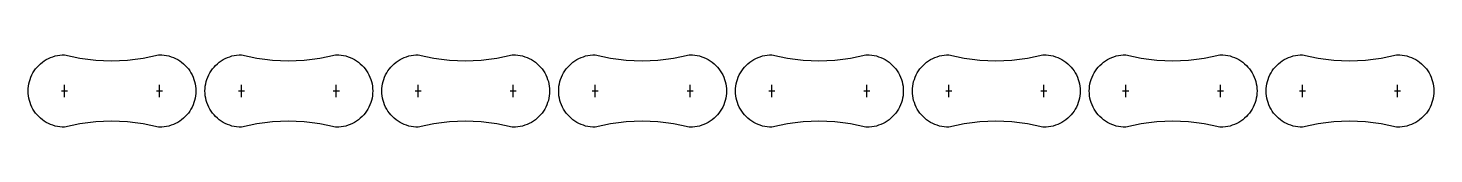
# Model space of a CAD drawing. Header units: metres. Extents: x 0 to 464, y 0 to 24.
import ezdxf

# ---------------------------------------------------------------- set-up
doc = ezdxf.new("R2010")
doc.units = ezdxf.units.M

msp = doc.modelspace()

# ---------------------------------------------------------------- linework, layer by layer
at = {"layer": 'Group#1'}
for p, q in [((12.5, 12.5), (12.5, 14.5)), ((43.8, 12.5), (43.8, 14.5)), ((11.5, 12.5), (12.5, 12.5)), ((12.5, 12.5), (13.5, 12.5)), ((12.5, 10.5), (12.5, 12.5)), ((42.8, 12.5), (43.8, 12.5)), ((43.8, 10.5), (43.8, 12.5)), ((43.8, 12.5), (44.8, 12.5))]:
    msp.add_line(p, q, dxfattribs=at)
msp.add_polyline3d([(44.58, 0.53, 0), (43.5, 0.5, 0), (40.96, 1.11, 0), (38.4, 1.61, 0), (35.81, 2, 0), (33.22, 2.28, 0), (30.61, 2.44, 0), (28, 2.5, 0), (25.39, 2.44, 0), (22.78, 2.28, 0), (20.19, 2, 0), (17.6, 1.61, 0), (15.04, 1.11, 0), (12.5, 0.5, 0), (11.72, 0.53, 0), (10.93, 0.6, 0), (10.16, 0.73, 0), (9.39, 0.91, 0), (8.64, 1.14, 0), (7.91, 1.41, 0), (7.19, 1.74, 0), (6.5, 2.11, 0), (5.83, 2.52, 0), (5.19, 2.98, 0), (4.59, 3.48, 0), (4.01, 4.01, 0), (3.48, 4.59, 0), (2.98, 5.19, 0), (2.52, 5.83, 0), (2.11, 6.5, 0), (1.74, 7.19, 0), (1.41, 7.91, 0), (1.14, 8.64, 0), (0.91, 9.39, 0), (0.73, 10.16, 0), (0.6, 10.93, 0), (0.53, 11.72, 0), (0.5, 12.5, 0), (0.53, 13.28, 0), (0.6, 14.07, 0), (0.73, 14.84, 0), (0.91, 15.61, 0), (1.14, 16.36, 0), (1.41, 17.09, 0), (1.74, 17.81, 0), (2.11, 18.5, 0), (2.52, 19.17, 0), (2.98, 19.81, 0), (3.48, 20.41, 0), (4.01, 20.99, 0), (4.59, 21.52, 0), (5.19, 22.02, 0), (5.83, 22.48, 0), (6.5, 22.89, 0), (7.19, 23.26, 0), (7.91, 23.59, 0), (8.64, 23.86, 0), (9.39, 24.09, 0), (10.16, 24.27, 0), (10.93, 24.4, 0), (11.72, 24.47, 0), (12.5, 24.5, 0), (15.04, 23.89, 0), (17.6, 23.39, 0), (20.19, 23, 0), (22.78, 22.72, 0), (25.39, 22.56, 0), (28, 22.5, 0), (30.61, 22.56, 0), (33.22, 22.72, 0), (35.81, 23, 0), (38.4, 23.39, 0), (40.96, 23.89, 0), (43.5, 24.5, 0), (43.8, 24.5, 0), (44.58, 24.47, 0), (45.37, 24.4, 0), (46.14, 24.27, 0), (46.91, 24.09, 0), (47.66, 23.86, 0), (48.39, 23.59, 0), (49.11, 23.26, 0), (49.8, 22.89, 0), (50.47, 22.48, 0), (51.11, 22.02, 0), (51.71, 21.52, 0), (52.29, 20.99, 0), (52.82, 20.41, 0), (53.32, 19.81, 0), (53.78, 19.17, 0), (54.19, 18.5, 0), (54.56, 17.81, 0), (54.89, 17.09, 0), (55.16, 16.36, 0), (55.39, 15.61, 0), (55.57, 14.84, 0), (55.7, 14.07, 0), (55.77, 13.28, 0), (55.8, 12.5, 0), (55.77, 11.72, 0), (55.7, 10.93, 0), (55.57, 10.16, 0), (55.39, 9.39, 0), (55.16, 8.64, 0), (54.89, 7.91, 0), (54.56, 7.19, 0), (54.19, 6.5, 0), (53.78, 5.83, 0), (53.32, 5.19, 0), (52.82, 4.59, 0), (52.29, 4.01, 0), (51.71, 3.48, 0), (51.11, 2.98, 0), (50.47, 2.52, 0), (49.8, 2.11, 0), (49.11, 1.74, 0), (48.39, 1.41, 0), (47.66, 1.14, 0), (46.91, 0.91, 0), (46.14, 0.73, 0), (45.37, 0.6, 0), (44.58, 0.53, 0)], dxfattribs=at)
at = {"layer": 'Group#2'}
for p, q in [((70.8, 12.5), (70.8, 14.5)), ((102.1, 12.5), (102.1, 14.5)), ((129.1, 12.5), (129.1, 14.5)), ((160.4, 12.5), (160.4, 14.5)), ((187.4, 12.5), (187.4, 14.5)), ((218.7, 12.5), (218.7, 14.5)), ((245.7, 12.5), (245.7, 14.5)), ((277, 12.5), (277, 14.5)), ((304, 12.5), (304, 14.5)), ((335.3, 12.5), (335.3, 14.5)), ((362.3, 12.5), (362.3, 14.5)), ((393.6, 12.5), (393.6, 14.5)), ((420.6, 12.5), (420.6, 14.5)), ((451.9, 12.5), (451.9, 14.5)), ((69.8, 12.5), (70.8, 12.5)), ((70.8, 12.5), (71.8, 12.5)), ((70.8, 10.5), (70.8, 12.5)), ((101.1, 12.5), (102.1, 12.5)), ((102.1, 10.5), (102.1, 12.5)), ((102.1, 12.5), (103.1, 12.5)), ((128.1, 12.5), (129.1, 12.5)), ((129.1, 12.5), (130.1, 12.5)), ((129.1, 10.5), (129.1, 12.5)), ((159.4, 12.5), (160.4, 12.5)), ((160.4, 10.5), (160.4, 12.5)), ((160.4, 12.5), (161.4, 12.5)), ((186.4, 12.5), (187.4, 12.5)), ((187.4, 12.5), (188.4, 12.5)), ((187.4, 10.5), (187.4, 12.5)), ((217.7, 12.5), (218.7, 12.5)), ((218.7, 10.5), (218.7, 12.5)), ((218.7, 12.5), (219.7, 12.5)), ((244.7, 12.5), (245.7, 12.5)), ((245.7, 12.5), (246.7, 12.5)), ((245.7, 10.5), (245.7, 12.5)), ((276, 12.5), (277, 12.5)), ((277, 10.5), (277, 12.5)), ((277, 12.5), (278, 12.5)), ((303, 12.5), (304, 12.5)), ((304, 12.5), (305, 12.5)), ((304, 10.5), (304, 12.5)), ((334.3, 12.5), (335.3, 12.5)), ((335.3, 10.5), (335.3, 12.5)), ((335.3, 12.5), (336.3, 12.5)), ((361.3, 12.5), (362.3, 12.5)), ((362.3, 12.5), (363.3, 12.5)), ((362.3, 10.5), (362.3, 12.5)), ((392.6, 12.5), (393.6, 12.5)), ((393.6, 10.5), (393.6, 12.5)), ((393.6, 12.5), (394.6, 12.5)), ((419.6, 12.5), (420.6, 12.5)), ((420.6, 12.5), (421.6, 12.5)), ((420.6, 10.5), (420.6, 12.5)), ((450.9, 12.5), (451.9, 12.5)), ((451.9, 10.5), (451.9, 12.5)), ((451.9, 12.5), (452.9, 12.5))]:
    msp.add_line(p, q, dxfattribs=at)
for points in [[(102.88, 0.53, 0), (101.8, 0.5, 0), (99.26, 1.11, 0), (96.7, 1.61, 0), (94.11, 2, 0), (91.52, 2.28, 0), (88.91, 2.44, 0), (86.3, 2.5, 0), (83.69, 2.44, 0), (81.08, 2.28, 0), (78.49, 2, 0), (75.9, 1.61, 0), (73.34, 1.11, 0), (70.8, 0.5, 0), (70.02, 0.53, 0), (69.23, 0.6, 0), (68.46, 0.73, 0), (67.69, 0.91, 0), (66.94, 1.14, 0), (66.21, 1.41, 0), (65.49, 1.74, 0), (64.8, 2.11, 0), (64.13, 2.52, 0), (63.49, 2.98, 0), (62.89, 3.48, 0), (62.31, 4.01, 0), (61.78, 4.59, 0), (61.28, 5.19, 0), (60.82, 5.83, 0), (60.41, 6.5, 0), (60.04, 7.19, 0), (59.71, 7.91, 0), (59.44, 8.64, 0), (59.21, 9.39, 0), (59.03, 10.16, 0), (58.9, 10.93, 0), (58.83, 11.72, 0), (58.8, 12.5, 0), (58.83, 13.28, 0), (58.9, 14.07, 0), (59.03, 14.84, 0), (59.21, 15.61, 0), (59.44, 16.36, 0), (59.71, 17.09, 0), (60.04, 17.81, 0), (60.41, 18.5, 0), (60.82, 19.17, 0), (61.28, 19.81, 0), (61.78, 20.41, 0), (62.31, 20.99, 0), (62.89, 21.52, 0), (63.49, 22.02, 0), (64.13, 22.48, 0), (64.8, 22.89, 0), (65.49, 23.26, 0), (66.21, 23.59, 0), (66.94, 23.86, 0), (67.69, 24.09, 0), (68.46, 24.27, 0), (69.23, 24.4, 0), (70.02, 24.47, 0), (70.8, 24.5, 0), (73.34, 23.89, 0), (75.9, 23.39, 0), (78.49, 23, 0), (81.08, 22.72, 0), (83.69, 22.56, 0), (86.3, 22.5, 0), (88.91, 22.56, 0), (91.52, 22.72, 0), (94.11, 23, 0), (96.7, 23.39, 0), (99.26, 23.89, 0), (101.8, 24.5, 0), (102.1, 24.5, 0), (102.88, 24.47, 0), (103.67, 24.4, 0), (104.44, 24.27, 0), (105.21, 24.09, 0), (105.96, 23.86, 0), (106.69, 23.59, 0), (107.41, 23.26, 0), (108.1, 22.89, 0), (108.77, 22.48, 0), (109.41, 22.02, 0), (110.01, 21.52, 0), (110.59, 20.99, 0), (111.12, 20.41, 0), (111.62, 19.81, 0), (112.08, 19.17, 0), (112.49, 18.5, 0), (112.86, 17.81, 0), (113.19, 17.09, 0), (113.46, 16.36, 0), (113.69, 15.61, 0), (113.87, 14.84, 0), (114, 14.07, 0), (114.07, 13.28, 0), (114.1, 12.5, 0), (114.07, 11.72, 0), (114, 10.93, 0), (113.87, 10.16, 0), (113.69, 9.39, 0), (113.46, 8.64, 0), (113.19, 7.91, 0), (112.86, 7.19, 0), (112.49, 6.5, 0), (112.08, 5.83, 0), (111.62, 5.19, 0), (111.12, 4.59, 0), (110.59, 4.01, 0), (110.01, 3.48, 0), (109.41, 2.98, 0), (108.77, 2.52, 0), (108.1, 2.11, 0), (107.41, 1.74, 0), (106.69, 1.41, 0), (105.96, 1.14, 0), (105.21, 0.91, 0), (104.44, 0.73, 0), (103.67, 0.6, 0), (102.88, 0.53, 0)], [(161.18, 0.53, 0), (160.1, 0.5, 0), (157.56, 1.11, 0), (155, 1.61, 0), (152.41, 2, 0), (149.82, 2.28, 0), (147.21, 2.44, 0), (144.6, 2.5, 0), (141.99, 2.44, 0), (139.38, 2.28, 0), (136.79, 2, 0), (134.2, 1.61, 0), (131.64, 1.11, 0), (129.1, 0.5, 0), (128.32, 0.53, 0), (127.53, 0.6, 0), (126.76, 0.73, 0), (125.99, 0.91, 0), (125.24, 1.14, 0), (124.51, 1.41, 0), (123.79, 1.74, 0), (123.1, 2.11, 0), (122.43, 2.52, 0), (121.79, 2.98, 0), (121.19, 3.48, 0), (120.61, 4.01, 0), (120.08, 4.59, 0), (119.58, 5.19, 0), (119.12, 5.83, 0), (118.71, 6.5, 0), (118.34, 7.19, 0), (118.01, 7.91, 0), (117.74, 8.64, 0), (117.51, 9.39, 0), (117.33, 10.16, 0), (117.2, 10.93, 0), (117.13, 11.72, 0), (117.1, 12.5, 0), (117.13, 13.28, 0), (117.2, 14.07, 0), (117.33, 14.84, 0), (117.51, 15.61, 0), (117.74, 16.36, 0), (118.01, 17.09, 0), (118.34, 17.81, 0), (118.71, 18.5, 0), (119.12, 19.17, 0), (119.58, 19.81, 0), (120.08, 20.41, 0), (120.61, 20.99, 0), (121.19, 21.52, 0), (121.79, 22.02, 0), (122.43, 22.48, 0), (123.1, 22.89, 0), (123.79, 23.26, 0), (124.51, 23.59, 0), (125.24, 23.86, 0), (125.99, 24.09, 0), (126.76, 24.27, 0), (127.53, 24.4, 0), (128.32, 24.47, 0), (129.1, 24.5, 0), (131.64, 23.89, 0), (134.2, 23.39, 0), (136.79, 23, 0), (139.38, 22.72, 0), (141.99, 22.56, 0), (144.6, 22.5, 0), (147.21, 22.56, 0), (149.82, 22.72, 0), (152.41, 23, 0), (155, 23.39, 0), (157.56, 23.89, 0), (160.1, 24.5, 0), (160.4, 24.5, 0), (161.18, 24.47, 0), (161.97, 24.4, 0), (162.74, 24.27, 0), (163.51, 24.09, 0), (164.26, 23.86, 0), (164.99, 23.59, 0), (165.71, 23.26, 0), (166.4, 22.89, 0), (167.07, 22.48, 0), (167.71, 22.02, 0), (168.31, 21.52, 0), (168.89, 20.99, 0), (169.42, 20.41, 0), (169.92, 19.81, 0), (170.38, 19.17, 0), (170.79, 18.5, 0), (171.16, 17.81, 0), (171.49, 17.09, 0), (171.76, 16.36, 0), (171.99, 15.61, 0), (172.17, 14.84, 0), (172.3, 14.07, 0), (172.37, 13.28, 0), (172.4, 12.5, 0), (172.37, 11.72, 0), (172.3, 10.93, 0), (172.17, 10.16, 0), (171.99, 9.39, 0), (171.76, 8.64, 0), (171.49, 7.91, 0), (171.16, 7.19, 0), (170.79, 6.5, 0), (170.38, 5.83, 0), (169.92, 5.19, 0), (169.42, 4.59, 0), (168.89, 4.01, 0), (168.31, 3.48, 0), (167.71, 2.98, 0), (167.07, 2.52, 0), (166.4, 2.11, 0), (165.71, 1.74, 0), (164.99, 1.41, 0), (164.26, 1.14, 0), (163.51, 0.91, 0), (162.74, 0.73, 0), (161.97, 0.6, 0), (161.18, 0.53, 0)], [(219.48, 0.53, 0), (218.4, 0.5, 0), (215.86, 1.11, 0), (213.3, 1.61, 0), (210.71, 2, 0), (208.12, 2.28, 0), (205.51, 2.44, 0), (202.9, 2.5, 0), (200.29, 2.44, 0), (197.68, 2.28, 0), (195.09, 2, 0), (192.5, 1.61, 0), (189.94, 1.11, 0), (187.4, 0.5, 0), (186.62, 0.53, 0), (185.83, 0.6, 0), (185.06, 0.73, 0), (184.29, 0.91, 0), (183.54, 1.14, 0), (182.81, 1.41, 0), (182.09, 1.74, 0), (181.4, 2.11, 0), (180.73, 2.52, 0), (180.09, 2.98, 0), (179.49, 3.48, 0), (178.91, 4.01, 0), (178.38, 4.59, 0), (177.88, 5.19, 0), (177.42, 5.83, 0), (177.01, 6.5, 0), (176.64, 7.19, 0), (176.31, 7.91, 0), (176.04, 8.64, 0), (175.81, 9.39, 0), (175.63, 10.16, 0), (175.5, 10.93, 0), (175.43, 11.72, 0), (175.4, 12.5, 0), (175.43, 13.28, 0), (175.5, 14.07, 0), (175.63, 14.84, 0), (175.81, 15.61, 0), (176.04, 16.36, 0), (176.31, 17.09, 0), (176.64, 17.81, 0), (177.01, 18.5, 0), (177.42, 19.17, 0), (177.88, 19.81, 0), (178.38, 20.41, 0), (178.91, 20.99, 0), (179.49, 21.52, 0), (180.09, 22.02, 0), (180.73, 22.48, 0), (181.4, 22.89, 0), (182.09, 23.26, 0), (182.81, 23.59, 0), (183.54, 23.86, 0), (184.29, 24.09, 0), (185.06, 24.27, 0), (185.83, 24.4, 0), (186.62, 24.47, 0), (187.4, 24.5, 0), (189.94, 23.89, 0), (192.5, 23.39, 0), (195.09, 23, 0), (197.68, 22.72, 0), (200.29, 22.56, 0), (202.9, 22.5, 0), (205.51, 22.56, 0), (208.12, 22.72, 0), (210.71, 23, 0), (213.3, 23.39, 0), (215.86, 23.89, 0), (218.4, 24.5, 0), (218.7, 24.5, 0), (219.48, 24.47, 0), (220.27, 24.4, 0), (221.04, 24.27, 0), (221.81, 24.09, 0), (222.56, 23.86, 0), (223.29, 23.59, 0), (224.01, 23.26, 0), (224.7, 22.89, 0), (225.37, 22.48, 0), (226.01, 22.02, 0), (226.61, 21.52, 0), (227.19, 20.99, 0), (227.72, 20.41, 0), (228.22, 19.81, 0), (228.68, 19.17, 0), (229.09, 18.5, 0), (229.46, 17.81, 0), (229.79, 17.09, 0), (230.06, 16.36, 0), (230.29, 15.61, 0), (230.47, 14.84, 0), (230.6, 14.07, 0), (230.67, 13.28, 0), (230.7, 12.5, 0), (230.67, 11.72, 0), (230.6, 10.93, 0), (230.47, 10.16, 0), (230.29, 9.39, 0), (230.06, 8.64, 0), (229.79, 7.91, 0), (229.46, 7.19, 0), (229.09, 6.5, 0), (228.68, 5.83, 0), (228.22, 5.19, 0), (227.72, 4.59, 0), (227.19, 4.01, 0), (226.61, 3.48, 0), (226.01, 2.98, 0), (225.37, 2.52, 0), (224.7, 2.11, 0), (224.01, 1.74, 0), (223.29, 1.41, 0), (222.56, 1.14, 0), (221.81, 0.91, 0), (221.04, 0.73, 0), (220.27, 0.6, 0), (219.48, 0.53, 0)], [(277.78, 0.53, 0), (276.7, 0.5, 0), (274.16, 1.11, 0), (271.6, 1.61, 0), (269.01, 2, 0), (266.42, 2.28, 0), (263.81, 2.44, 0), (261.2, 2.5, 0), (258.59, 2.44, 0), (255.98, 2.28, 0), (253.39, 2, 0), (250.8, 1.61, 0), (248.24, 1.11, 0), (245.7, 0.5, 0), (244.92, 0.53, 0), (244.13, 0.6, 0), (243.36, 0.73, 0), (242.59, 0.91, 0), (241.84, 1.14, 0), (241.11, 1.41, 0), (240.39, 1.74, 0), (239.7, 2.11, 0), (239.03, 2.52, 0), (238.39, 2.98, 0), (237.79, 3.48, 0), (237.21, 4.01, 0), (236.68, 4.59, 0), (236.18, 5.19, 0), (235.72, 5.83, 0), (235.31, 6.5, 0), (234.94, 7.19, 0), (234.61, 7.91, 0), (234.34, 8.64, 0), (234.11, 9.39, 0), (233.93, 10.16, 0), (233.8, 10.93, 0), (233.73, 11.72, 0), (233.7, 12.5, 0), (233.73, 13.28, 0), (233.8, 14.07, 0), (233.93, 14.84, 0), (234.11, 15.61, 0), (234.34, 16.36, 0), (234.61, 17.09, 0), (234.94, 17.81, 0), (235.31, 18.5, 0), (235.72, 19.17, 0), (236.18, 19.81, 0), (236.68, 20.41, 0), (237.21, 20.99, 0), (237.79, 21.52, 0), (238.39, 22.02, 0), (239.03, 22.48, 0), (239.7, 22.89, 0), (240.39, 23.26, 0), (241.11, 23.59, 0), (241.84, 23.86, 0), (242.59, 24.09, 0), (243.36, 24.27, 0), (244.13, 24.4, 0), (244.92, 24.47, 0), (245.7, 24.5, 0), (248.24, 23.89, 0), (250.8, 23.39, 0), (253.39, 23, 0), (255.98, 22.72, 0), (258.59, 22.56, 0), (261.2, 22.5, 0), (263.81, 22.56, 0), (266.42, 22.72, 0), (269.01, 23, 0), (271.6, 23.39, 0), (274.16, 23.89, 0), (276.7, 24.5, 0), (277, 24.5, 0), (277.78, 24.47, 0), (278.57, 24.4, 0), (279.34, 24.27, 0), (280.11, 24.09, 0), (280.86, 23.86, 0), (281.59, 23.59, 0), (282.31, 23.26, 0), (283, 22.89, 0), (283.67, 22.48, 0), (284.31, 22.02, 0), (284.91, 21.52, 0), (285.49, 20.99, 0), (286.02, 20.41, 0), (286.52, 19.81, 0), (286.98, 19.17, 0), (287.39, 18.5, 0), (287.76, 17.81, 0), (288.09, 17.09, 0), (288.36, 16.36, 0), (288.59, 15.61, 0), (288.77, 14.84, 0), (288.9, 14.07, 0), (288.97, 13.28, 0), (289, 12.5, 0), (288.97, 11.72, 0), (288.9, 10.93, 0), (288.77, 10.16, 0), (288.59, 9.39, 0), (288.36, 8.64, 0), (288.09, 7.91, 0), (287.76, 7.19, 0), (287.39, 6.5, 0), (286.98, 5.83, 0), (286.52, 5.19, 0), (286.02, 4.59, 0), (285.49, 4.01, 0), (284.91, 3.48, 0), (284.31, 2.98, 0), (283.67, 2.52, 0), (283, 2.11, 0), (282.31, 1.74, 0), (281.59, 1.41, 0), (280.86, 1.14, 0), (280.11, 0.91, 0), (279.34, 0.73, 0), (278.57, 0.6, 0), (277.78, 0.53, 0)], [(336.08, 0.53, 0), (335, 0.5, 0), (332.46, 1.11, 0), (329.9, 1.61, 0), (327.31, 2, 0), (324.72, 2.28, 0), (322.11, 2.44, 0), (319.5, 2.5, 0), (316.89, 2.44, 0), (314.28, 2.28, 0), (311.69, 2, 0), (309.1, 1.61, 0), (306.54, 1.11, 0), (304, 0.5, 0), (303.22, 0.53, 0), (302.43, 0.6, 0), (301.66, 0.73, 0), (300.89, 0.91, 0), (300.14, 1.14, 0), (299.41, 1.41, 0), (298.69, 1.74, 0), (298, 2.11, 0), (297.33, 2.52, 0), (296.69, 2.98, 0), (296.09, 3.48, 0), (295.51, 4.01, 0), (294.98, 4.59, 0), (294.48, 5.19, 0), (294.02, 5.83, 0), (293.61, 6.5, 0), (293.24, 7.19, 0), (292.91, 7.91, 0), (292.64, 8.64, 0), (292.41, 9.39, 0), (292.23, 10.16, 0), (292.1, 10.93, 0), (292.03, 11.72, 0), (292, 12.5, 0), (292.03, 13.28, 0), (292.1, 14.07, 0), (292.23, 14.84, 0), (292.41, 15.61, 0), (292.64, 16.36, 0), (292.91, 17.09, 0), (293.24, 17.81, 0), (293.61, 18.5, 0), (294.02, 19.17, 0), (294.48, 19.81, 0), (294.98, 20.41, 0), (295.51, 20.99, 0), (296.09, 21.52, 0), (296.69, 22.02, 0), (297.33, 22.48, 0), (298, 22.89, 0), (298.69, 23.26, 0), (299.41, 23.59, 0), (300.14, 23.86, 0), (300.89, 24.09, 0), (301.66, 24.27, 0), (302.43, 24.4, 0), (303.22, 24.47, 0), (304, 24.5, 0), (306.54, 23.89, 0), (309.1, 23.39, 0), (311.69, 23, 0), (314.28, 22.72, 0), (316.89, 22.56, 0), (319.5, 22.5, 0), (322.11, 22.56, 0), (324.72, 22.72, 0), (327.31, 23, 0), (329.9, 23.39, 0), (332.46, 23.89, 0), (335, 24.5, 0), (335.3, 24.5, 0), (336.08, 24.47, 0), (336.87, 24.4, 0), (337.64, 24.27, 0), (338.41, 24.09, 0), (339.16, 23.86, 0), (339.89, 23.59, 0), (340.61, 23.26, 0), (341.3, 22.89, 0), (341.97, 22.48, 0), (342.61, 22.02, 0), (343.21, 21.52, 0), (343.79, 20.99, 0), (344.32, 20.41, 0), (344.82, 19.81, 0), (345.28, 19.17, 0), (345.69, 18.5, 0), (346.06, 17.81, 0), (346.39, 17.09, 0), (346.66, 16.36, 0), (346.89, 15.61, 0), (347.07, 14.84, 0), (347.2, 14.07, 0), (347.27, 13.28, 0), (347.3, 12.5, 0), (347.27, 11.72, 0), (347.2, 10.93, 0), (347.07, 10.16, 0), (346.89, 9.39, 0), (346.66, 8.64, 0), (346.39, 7.91, 0), (346.06, 7.19, 0), (345.69, 6.5, 0), (345.28, 5.83, 0), (344.82, 5.19, 0), (344.32, 4.59, 0), (343.79, 4.01, 0), (343.21, 3.48, 0), (342.61, 2.98, 0), (341.97, 2.52, 0), (341.3, 2.11, 0), (340.61, 1.74, 0), (339.89, 1.41, 0), (339.16, 1.14, 0), (338.41, 0.91, 0), (337.64, 0.73, 0), (336.87, 0.6, 0), (336.08, 0.53, 0)], [(394.38, 0.53, 0), (393.3, 0.5, 0), (390.76, 1.11, 0), (388.2, 1.61, 0), (385.61, 2, 0), (383.02, 2.28, 0), (380.41, 2.44, 0), (377.8, 2.5, 0), (375.19, 2.44, 0), (372.58, 2.28, 0), (369.99, 2, 0), (367.4, 1.61, 0), (364.84, 1.11, 0), (362.3, 0.5, 0), (361.52, 0.53, 0), (360.73, 0.6, 0), (359.96, 0.73, 0), (359.19, 0.91, 0), (358.44, 1.14, 0), (357.71, 1.41, 0), (356.99, 1.74, 0), (356.3, 2.11, 0), (355.63, 2.52, 0), (354.99, 2.98, 0), (354.39, 3.48, 0), (353.81, 4.01, 0), (353.28, 4.59, 0), (352.78, 5.19, 0), (352.32, 5.83, 0), (351.91, 6.5, 0), (351.54, 7.19, 0), (351.21, 7.91, 0), (350.94, 8.64, 0), (350.71, 9.39, 0), (350.53, 10.16, 0), (350.4, 10.93, 0), (350.33, 11.72, 0), (350.3, 12.5, 0), (350.33, 13.28, 0), (350.4, 14.07, 0), (350.53, 14.84, 0), (350.71, 15.61, 0), (350.94, 16.36, 0), (351.21, 17.09, 0), (351.54, 17.81, 0), (351.91, 18.5, 0), (352.32, 19.17, 0), (352.78, 19.81, 0), (353.28, 20.41, 0), (353.81, 20.99, 0), (354.39, 21.52, 0), (354.99, 22.02, 0), (355.63, 22.48, 0), (356.3, 22.89, 0), (356.99, 23.26, 0), (357.71, 23.59, 0), (358.44, 23.86, 0), (359.19, 24.09, 0), (359.96, 24.27, 0), (360.73, 24.4, 0), (361.52, 24.47, 0), (362.3, 24.5, 0), (364.84, 23.89, 0), (367.4, 23.39, 0), (369.99, 23, 0), (372.58, 22.72, 0), (375.19, 22.56, 0), (377.8, 22.5, 0), (380.41, 22.56, 0), (383.02, 22.72, 0), (385.61, 23, 0), (388.2, 23.39, 0), (390.76, 23.89, 0), (393.3, 24.5, 0), (393.6, 24.5, 0), (394.38, 24.47, 0), (395.17, 24.4, 0), (395.94, 24.27, 0), (396.71, 24.09, 0), (397.46, 23.86, 0), (398.19, 23.59, 0), (398.91, 23.26, 0), (399.6, 22.89, 0), (400.27, 22.48, 0), (400.91, 22.02, 0), (401.51, 21.52, 0), (402.09, 20.99, 0), (402.62, 20.41, 0), (403.12, 19.81, 0), (403.58, 19.17, 0), (403.99, 18.5, 0), (404.36, 17.81, 0), (404.69, 17.09, 0), (404.96, 16.36, 0), (405.19, 15.61, 0), (405.37, 14.84, 0), (405.5, 14.07, 0), (405.57, 13.28, 0), (405.6, 12.5, 0), (405.57, 11.72, 0), (405.5, 10.93, 0), (405.37, 10.16, 0), (405.19, 9.39, 0), (404.96, 8.64, 0), (404.69, 7.91, 0), (404.36, 7.19, 0), (403.99, 6.5, 0), (403.58, 5.83, 0), (403.12, 5.19, 0), (402.62, 4.59, 0), (402.09, 4.01, 0), (401.51, 3.48, 0), (400.91, 2.98, 0), (400.27, 2.52, 0), (399.6, 2.11, 0), (398.91, 1.74, 0), (398.19, 1.41, 0), (397.46, 1.14, 0), (396.71, 0.91, 0), (395.94, 0.73, 0), (395.17, 0.6, 0), (394.38, 0.53, 0)], [(452.68, 0.53, 0), (451.6, 0.5, 0), (449.06, 1.11, 0), (446.5, 1.61, 0), (443.91, 2, 0), (441.32, 2.28, 0), (438.71, 2.44, 0), (436.1, 2.5, 0), (433.49, 2.44, 0), (430.88, 2.28, 0), (428.29, 2, 0), (425.7, 1.61, 0), (423.14, 1.11, 0), (420.6, 0.5, 0), (419.82, 0.53, 0), (419.03, 0.6, 0), (418.26, 0.73, 0), (417.49, 0.91, 0), (416.74, 1.14, 0), (416.01, 1.41, 0), (415.29, 1.74, 0), (414.6, 2.11, 0), (413.93, 2.52, 0), (413.29, 2.98, 0), (412.69, 3.48, 0), (412.11, 4.01, 0), (411.58, 4.59, 0), (411.08, 5.19, 0), (410.62, 5.83, 0), (410.21, 6.5, 0), (409.84, 7.19, 0), (409.51, 7.91, 0), (409.24, 8.64, 0), (409.01, 9.39, 0), (408.83, 10.16, 0), (408.7, 10.93, 0), (408.63, 11.72, 0), (408.6, 12.5, 0), (408.63, 13.28, 0), (408.7, 14.07, 0), (408.83, 14.84, 0), (409.01, 15.61, 0), (409.24, 16.36, 0), (409.51, 17.09, 0), (409.84, 17.81, 0), (410.21, 18.5, 0), (410.62, 19.17, 0), (411.08, 19.81, 0), (411.58, 20.41, 0), (412.11, 20.99, 0), (412.69, 21.52, 0), (413.29, 22.02, 0), (413.93, 22.48, 0), (414.6, 22.89, 0), (415.29, 23.26, 0), (416.01, 23.59, 0), (416.74, 23.86, 0), (417.49, 24.09, 0), (418.26, 24.27, 0), (419.03, 24.4, 0), (419.82, 24.47, 0), (420.6, 24.5, 0), (423.14, 23.89, 0), (425.7, 23.39, 0), (428.29, 23, 0), (430.88, 22.72, 0), (433.49, 22.56, 0), (436.1, 22.5, 0), (438.71, 22.56, 0), (441.32, 22.72, 0), (443.91, 23, 0), (446.5, 23.39, 0), (449.06, 23.89, 0), (451.6, 24.5, 0), (451.9, 24.5, 0), (452.68, 24.47, 0), (453.47, 24.4, 0), (454.24, 24.27, 0), (455.01, 24.09, 0), (455.76, 23.86, 0), (456.49, 23.59, 0), (457.21, 23.26, 0), (457.9, 22.89, 0), (458.57, 22.48, 0), (459.21, 22.02, 0), (459.81, 21.52, 0), (460.39, 20.99, 0), (460.92, 20.41, 0), (461.42, 19.81, 0), (461.88, 19.17, 0), (462.29, 18.5, 0), (462.66, 17.81, 0), (462.99, 17.09, 0), (463.26, 16.36, 0), (463.49, 15.61, 0), (463.67, 14.84, 0), (463.8, 14.07, 0), (463.87, 13.28, 0), (463.9, 12.5, 0), (463.87, 11.72, 0), (463.8, 10.93, 0), (463.67, 10.16, 0), (463.49, 9.39, 0), (463.26, 8.64, 0), (462.99, 7.91, 0), (462.66, 7.19, 0), (462.29, 6.5, 0), (461.88, 5.83, 0), (461.42, 5.19, 0), (460.92, 4.59, 0), (460.39, 4.01, 0), (459.81, 3.48, 0), (459.21, 2.98, 0), (458.57, 2.52, 0), (457.9, 2.11, 0), (457.21, 1.74, 0), (456.49, 1.41, 0), (455.76, 1.14, 0), (455.01, 0.91, 0), (454.24, 0.73, 0), (453.47, 0.6, 0), (452.68, 0.53, 0)]]:
    msp.add_polyline3d(points, dxfattribs=at)

doc.saveas('drawing.dxf')
